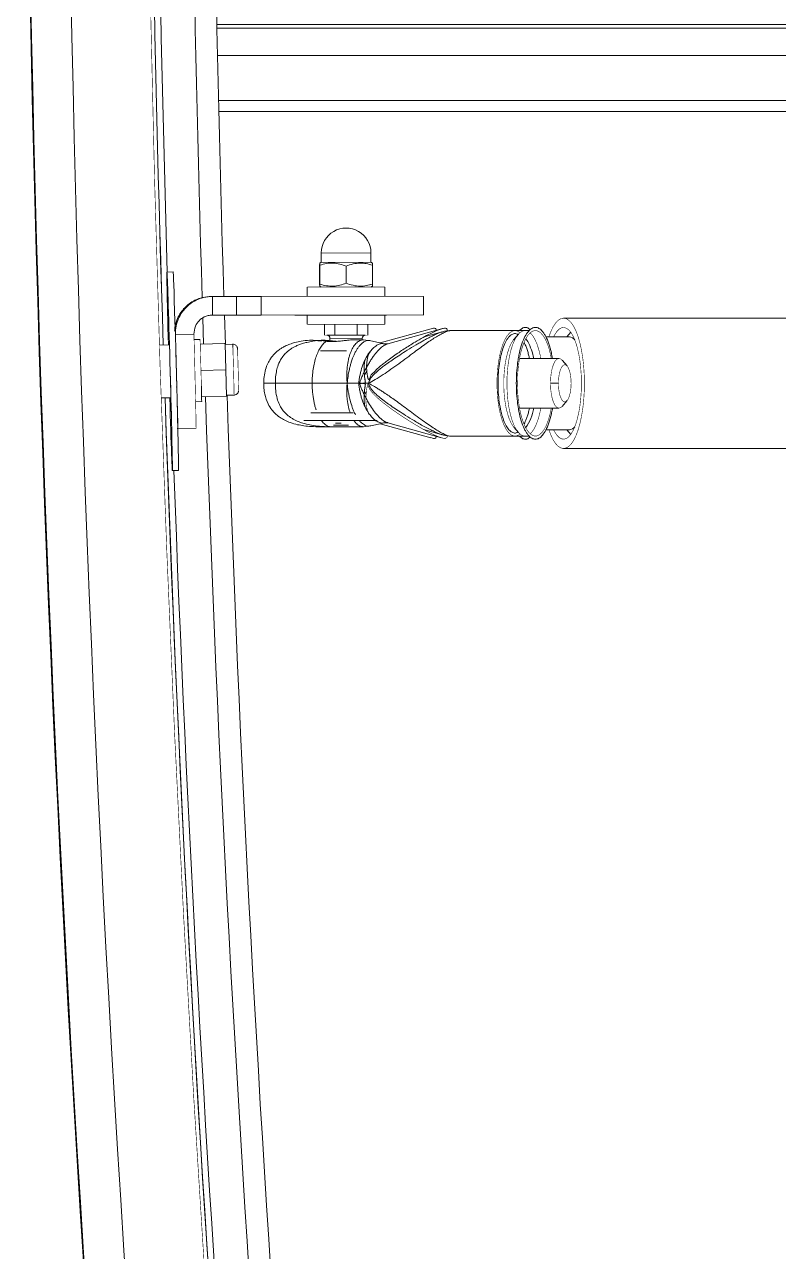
# Model space of a CAD drawing. Header units: millimetres. Extents: x -16985 to -606, y 2122 to 9380.
# Drawn here: x -3135.3 to -2892.4, y 5214.9 to 5610.2 of the extents above; entities that cross this region are included whole.
import ezdxf

# ---------------------------------------------------------------- set-up
doc = ezdxf.new("R2010")
doc.units = ezdxf.units.MM
for name, pattern in [('K5LT32768', [0]), ('K5LT32769', [0]), ('K5LT_THIN', [0])]:
    doc.linetypes.add(name, pattern=pattern)

msp = doc.modelspace()

# ---------------------------------------------------------------- linework, layer by layer
at = {"color": 7, "linetype": 'K5LT_THIN', "lineweight": 18}
for p, q in [((-2792.3, 5610.16), (-3073.32, 5610.16)), ((-2781.93, 5585.66), (-3072.77, 5585.66)), ((-3072.69, 5582.15), (-2780.44, 5582.15)), ((-3040.2, 5532.62), (-3040.19, 5533.15)), ((-3039.69, 5533.59), (-3040.19, 5533.3)), ((-3039.69, 5536.59), (-3039.69, 5533.59)), ((-3023.68, 5533.59), (-3023.68, 5536.59)), ((-3023.18, 5533.3), (-3023.68, 5533.59)), ((-3087.4, 5530.49), (-3089.4, 5530.44)), ((-3040.2, 5532.62), (-3040.2, 5526.55)), ((-3040.17, 5532.62), (-3040.17, 5526.55)), ((-3031.65, 5526.82), (-3031.65, 5532.35)), ((-3023.17, 5526.55), (-3023.17, 5532.62)), ((-3044.18, 5525.59), (-3044.18, 5522.59)), ((-3040.19, 5525.88), (-3039.69, 5525.59)), ((-3023.69, 5525.59), (-3023.18, 5525.88)), ((-3019.18, 5522.59), (-3019.18, 5525.59)), ((-3074.69, 5522.59), (-3075.03, 5522.59)), ((-3074.69, 5522.59), (-3074.69, 5516.59)), ((-3067.04, 5522.59), (-3074.69, 5522.59)), ((-3067.04, 5522.59), (-3067.04, 5516.59)), ((-3059.04, 5522.59), (-3067.04, 5522.59)), ((-3059.04, 5522.59), (-3059.04, 5516.59)), ((-3006.72, 5516.59), (-3006.72, 5522.59)), ((-3075.03, 5516.59), (-3067.39, 5516.59)), ((-3067.04, 5516.59), (-3074.69, 5516.59)), ((-3070.87, 5516.59), (-3070.57, 5507.13)), ((-3067.39, 5516.59), (-3059.39, 5516.59)), ((-3059.04, 5516.59), (-3067.04, 5516.59)), ((-3048.15, 5516.59), (-3036.68, 5516.59)), ((-3018.61, 5516.59), (-3048.11, 5516.59)), ((-3044.18, 5516.59), (-3044.18, 5513.59)), ((-3038.68, 5513.59), (-3038.68, 5510.09)), ((-3036.88, 5516.59), (-3036.68, 5516.59)), ((-3035.27, 5513.59), (-3035.27, 5510.09)), ((-3028.06, 5510.09), (-3028.06, 5513.59)), ((-3026.68, 5516.59), (-3018.65, 5516.59)), ((-3026.68, 5516.59), (-3026.48, 5516.59)), ((-3024.68, 5510.09), (-3024.68, 5513.59)), ((-3019.18, 5513.59), (-3019.18, 5516.59)), ((-2791.04, 5515.59), (-2961.61, 5515.59)), ((-3086.69, 5510.27), (-3080.7, 5510.43)), ((-3037.88, 5510.09), (-3033.23, 5510.09)), ((-3033.27, 5510.09), (-3035.31, 5510.09)), ((-3035.27, 5510.09), (-3033.23, 5510.09)), ((-3033.27, 5510.09), (-3034.68, 5510.09)), ((-3025.48, 5510.09), (-3030.14, 5510.09)), ((-3030.14, 5510.09), (-3028.1, 5510.09)), ((-3028.69, 5510.09), (-3030.1, 5510.09)), ((-3030.1, 5510.09), (-3028.06, 5510.09)), ((-3004.25, 5512.17), (-3020.67, 5507.63)), ((-3000.92, 5512.13), (-3018.19, 5507.32)), ((-3000.67, 5511.17), (-3006.57, 5509.52)), ((-3000.78, 5511.11), (-3000.67, 5511.14)), ((-2997.9, 5511.59), (-2997.9, 5511.59)), ((-2977.25, 5511.59), (-2997.9, 5511.59)), ((-2976.15, 5510.42), (-2977.55, 5508.83)), ((-2974.04, 5511.59), (-2977.25, 5511.59)), ((-2972.62, 5511.59), (-2974.04, 5511.59)), ((-2959.72, 5509.59), (-2967.28, 5509.59)), ((-2959.27, 5511.03), (-2960.55, 5509.59)), ((-3091.83, 5506.86), (-3088.83, 5506.94)), ((-3088.7, 5506.94), (-3088.83, 5506.94)), ((-3078.88, 5508.71), (-3080.65, 5508.67)), ((-3078.74, 5508.71), (-3080.65, 5508.66)), ((-3070.82, 5507.43), (-3078.69, 5507.22)), ((-3070.86, 5507.43), (-3078.69, 5507.22)), ((-3070.69, 5507.43), (-3078.69, 5507.21)), ((-3070.72, 5507.43), (-3078.69, 5507.22)), ((-3070.86, 5507.43), (-3070.82, 5507.43)), ((-3070.82, 5507.43), (-3070.82, 5507.43)), ((-3070.72, 5507.43), (-3070.69, 5507.43)), ((-3070.69, 5507.43), (-3070.44, 5498.93)), ((-3068.33, 5507.2), (-3070.68, 5507.13)), ((-3068.2, 5507.2), (-3070.68, 5507.13)), ((-3036.88, 5509.09), (-3036.88, 5508.3)), ((-3026.08, 5508.59), (-3029.95, 5508.59)), ((-3026.48, 5508.59), (-3026.48, 5509.09)), ((-3023.67, 5508.31), (-3026.1, 5508.59)), ((-3019.32, 5507.32), (-3023.69, 5508.31)), ((-3019.44, 5507.28), (-3019.33, 5507.26)), ((-3018.14, 5507.33), (-3019.34, 5507.32)), ((-2977.55, 5508.83), (-2977.71, 5508.64)), ((-2977.69, 5508.65), (-2977.54, 5508.83)), ((-3088.59, 5503.69), (-3088.58, 5503.69)), ((-3086.64, 5503.75), (-3086.58, 5503.75)), ((-3031.56, 5505.09), (-3039.87, 5505.09)), ((-2963.09, 5502.59), (-2975.8, 5502.59)), ((-2960.47, 5500.18), (-2962.1, 5502.04)), ((-3070.44, 5498.93), (-3078.44, 5498.72)), ((-3070.44, 5498.93), (-3070.23, 5490.44)), ((-3058.21, 5494.59), (-3058.23, 5494.59)), ((-3042.61, 5494.59), (-3031.33, 5494.59)), ((-3027.63, 5494.59), (-3027.41, 5494.59)), ((-3027.3, 5494.59), (-3027.01, 5494.59)), ((-3025.66, 5494.59), (-3024.41, 5494.59)), ((-3024.43, 5494.77), (-3024.75, 5494.59)), ((-2963.26, 5494.59), (-2965.82, 5494.59)), ((-3091.27, 5489.87), (-3088.24, 5489.95)), ((-3088.3, 5493.2), (-3088.3, 5493.2)), ((-3086.3, 5493.25), (-3086.35, 5493.25)), ((-3070.23, 5490.44), (-3078.23, 5490.22)), ((-3070.24, 5490.74), (-3067.76, 5490.8)), ((-3080.17, 5488.67), (-3078.2, 5488.72)), ((-2975.8, 5486.59), (-2963.09, 5486.59)), ((-2962.1, 5487.13), (-2960.47, 5489)), ((-3045.25, 5482.59), (-3036.48, 5482.59)), ((-3043.02, 5485.09), (-3029.35, 5485.09)), ((-3036.48, 5482.59), (-3021.68, 5482.59)), ((-3023.69, 5480.86), (-3019.32, 5481.85)), ((-3019.33, 5481.92), (-3019.44, 5481.89)), ((-3019.34, 5481.85), (-3018.14, 5481.84)), ((-3018.21, 5481.86), (-3000.88, 5477.03)), ((-3086.08, 5480.01), (-3085.99, 5480.01)), ((-3080, 5480.17), (-3085.88, 5480.01)), ((-3040.24, 5480.59), (-3036.46, 5480.59)), ((-3036.46, 5480.59), (-3026.08, 5480.59)), ((-3035.7, 5481.09), (-3030.91, 5481.09)), ((-3026.1, 5480.59), (-3023.7, 5480.86)), ((-3020.67, 5481.55), (-3004.34, 5477.03)), ((-3006.59, 5479.66), (-3000.69, 5478.01)), ((-3000.68, 5478.04), (-3000.81, 5478.07)), ((-2977.55, 5480.34), (-2976.15, 5478.75)), ((-2967.28, 5479.59), (-2959.72, 5479.59)), ((-2960.55, 5479.59), (-2959.27, 5478.14)), ((-2997.9, 5477.59), (-2977.25, 5477.59)), ((-2977.25, 5477.59), (-2974.04, 5477.59)), ((-2974.04, 5477.59), (-2972.62, 5477.59)), ((-2961.61, 5473.59), (-2791.04, 5473.59)), ((-3087.67, 5466.46), (-3085.67, 5466.51))]:
    msp.add_line(p, q, dxfattribs=at)
at = {"color": 8, "linetype": 'K5LT32768', "lineweight": 15, "true_color": 0x808080}
for p, q in [((-2791.81, 5609), (-3073.29, 5609)), ((-2788.1, 5600.23), (-3073.1, 5600.23)), ((-3077.85, 5515.73), (-3077.58, 5507.25)), ((-3086.72, 5510.27), (-3086.74, 5510.27)), ((-3091.83, 5506.86), (-3088.7, 5506.94)), ((-3068.33, 5507.19), (-3068.33, 5507.2)), ((-2973.14, 5508.01), (-2973.81, 5508.9)), ((-3088.3, 5493.2), (-3088.3, 5493.2)), ((-3086.35, 5493.25), (-3086.3, 5493.25)), ((-3035.04, 5481.78), (-3033.31, 5481.78))]:
    msp.add_line(p, q, dxfattribs=at)
at = {"color": 7, "linetype": 'K5LT_THIN', "const_width": 0.18}
for points in [[(-3040.19, 4790.84), (-3046.61, 4849.83), (-3052.65, 4908.86), (-3058.3, 4967.93), (-3063.56, 5027.04), (-3068.43, 5086.17), (-3072.92, 5145.34), (-3077.01, 5204.54), (-3080.72, 5263.76), (-3084.03, 5323.01), (-3086.96, 5382.28), (-3089.49, 5441.56), (-3091.64, 5500.86), (-3093.39, 5560.17), (-3094.76, 5619.49), (-3095.73, 5678.82), (-3096.32, 5738.16), (-3096.51, 5797.5)], [(-3039.69, 5536.59), (-3039.48, 5536.59), (-3038.88, 5536.59), (-3037.92, 5536.59), (-3036.65, 5536.59), (-3035.13, 5536.59), (-3033.44, 5536.59), (-3031.66, 5536.59), (-3029.88, 5536.59), (-3028.19, 5536.59), (-3026.68, 5536.59), (-3025.41, 5536.59), (-3024.47, 5536.59), (-3023.88, 5536.59), (-3023.68, 5536.59)], [(-3039.69, 5533.59), (-3039.51, 5533.59), (-3038.98, 5533.59), (-3038.1, 5533.59), (-3036.92, 5533.59), (-3035.5, 5533.59)], [(-3035.5, 5533.59), (-3033.9, 5533.59), (-3032.19, 5533.59), (-3030.46, 5533.59), (-3028.79, 5533.59), (-3027.26, 5533.59), (-3025.93, 5533.59), (-3024.87, 5533.59), (-3024.13, 5533.59), (-3023.74, 5533.59), (-3023.68, 5533.59)], [(-3044.18, 5525.59), (-3044.14, 5525.59), (-3043.77, 5525.59), (-3043.06, 5525.59), (-3042.02, 5525.59), (-3040.68, 5525.59), (-3039.08, 5525.59), (-3037.27, 5525.59), (-3035.3, 5525.59), (-3033.23, 5525.59), (-3031.11, 5525.59), (-3029.01, 5525.59), (-3026.99, 5525.59), (-3025.1, 5525.59), (-3023.39, 5525.59), (-3021.93, 5525.59), (-3020.75, 5525.59), (-3019.88, 5525.59), (-3019.36, 5525.59), (-3019.18, 5525.59)], [(-3039.69, 5525.59), (-3039.49, 5525.59), (-3038.93, 5525.59), (-3038.04, 5525.59), (-3036.84, 5525.59), (-3035.41, 5525.59), (-3033.8, 5525.59), (-3032.09, 5525.59), (-3030.36, 5525.59), (-3028.7, 5525.59), (-3027.17, 5525.59), (-3025.86, 5525.59), (-3024.82, 5525.59), (-3024.1, 5525.59), (-3023.73, 5525.59), (-3023.73, 5525.59), (-3024.11, 5525.59), (-3024.84, 5525.59), (-3025.9, 5525.59), (-3026.68, 5525.59)], [(-3036.68, 5525.59), (-3036.88, 5525.59), (-3038.07, 5525.59), (-3038.96, 5525.59), (-3039.5, 5525.59), (-3039.69, 5525.59)], [(-3036.11, 5525.59), (-3036.62, 5525.59), (-3036.73, 5525.59), (-3036.68, 5525.59)], [(-3026.68, 5525.59), (-3026.64, 5525.59), (-3026.94, 5525.59), (-3027.63, 5525.59), (-3028.64, 5525.59), (-3029.9, 5525.59), (-3031.31, 5525.59), (-3032.74, 5525.59), (-3034.09, 5525.59), (-3035.25, 5525.59), (-3036.11, 5525.59)], [(-3006.72, 5522.59), (-3006.88, 5522.59), (-3007.4, 5522.59), (-3008.28, 5522.59), (-3009.5, 5522.59), (-3011.07, 5522.59), (-3012.96, 5522.59), (-3015.17, 5522.59), (-3017.68, 5522.59), (-3020.47, 5522.59), (-3023.53, 5522.59), (-3026.83, 5522.59), (-3030.36, 5522.59), (-3034.08, 5522.59), (-3037.97, 5522.59), (-3042, 5522.59), (-3046.16, 5522.59), (-3050.4, 5522.59), (-3054.71, 5522.59), (-3059.04, 5522.59)], [(-3059.39, 5516.59), (-3055.06, 5516.59), (-3050.75, 5516.59), (-3046.5, 5516.59), (-3042.34, 5516.59), (-3038.29, 5516.59), (-3036.68, 5516.59)], [(-3026.68, 5516.59), (-3023.79, 5516.59), (-3020.71, 5516.59), (-3017.89, 5516.59), (-3015.36, 5516.59), (-3013.13, 5516.59), (-3011.21, 5516.59), (-3009.62, 5516.59), (-3008.37, 5516.59), (-3007.46, 5516.59), (-3006.91, 5516.59), (-3006.72, 5516.59), (-3006.88, 5516.59), (-3007.4, 5516.59), (-3008.28, 5516.59), (-3009.5, 5516.59), (-3011.07, 5516.59), (-3012.96, 5516.59), (-3015.17, 5516.59), (-3017.68, 5516.59), (-3020.47, 5516.59), (-3023.53, 5516.59), (-3026.83, 5516.59), (-3030.36, 5516.59), (-3034.08, 5516.59), (-3037.97, 5516.59), (-3042, 5516.59), (-3046.16, 5516.59), (-3050.4, 5516.59), (-3054.71, 5516.59), (-3059.04, 5516.59)], [(-3048.11, 5516.59), (-3049.47, 5516.59), (-3050.74, 5516.59), (-3051.83, 5516.59), (-3052.67, 5516.59), (-3053.19, 5516.59), (-3053.38, 5516.59), (-3053.2, 5516.59), (-3052.68, 5516.59), (-3051.85, 5516.59), (-3050.77, 5516.59), (-3049.5, 5516.59), (-3048.15, 5516.59)], [(-3044.18, 5516.59), (-3044.14, 5516.59), (-3043.77, 5516.59), (-3043.06, 5516.59), (-3042.02, 5516.59), (-3040.68, 5516.59), (-3039.08, 5516.59), (-3037.28, 5516.59), (-3035.31, 5516.59), (-3033.23, 5516.59), (-3031.11, 5516.59), (-3029.01, 5516.59), (-3026.99, 5516.59), (-3025.1, 5516.59), (-3023.4, 5516.59), (-3021.93, 5516.59), (-3020.75, 5516.59), (-3019.88, 5516.59), (-3019.36, 5516.59), (-3019.18, 5516.59)], [(-3035.27, 5513.59), (-3035.38, 5513.59), (-3037.35, 5513.59), (-3039.15, 5513.59), (-3040.74, 5513.59), (-3042.06, 5513.59), (-3043.09, 5513.59), (-3043.79, 5513.59), (-3044.14, 5513.59), (-3044.14, 5513.59), (-3043.77, 5513.59), (-3043.06, 5513.59), (-3042.02, 5513.59), (-3040.68, 5513.59), (-3039.08, 5513.59), (-3037.28, 5513.59), (-3035.31, 5513.59), (-3033.23, 5513.59), (-3031.11, 5513.59), (-3029.01, 5513.59), (-3026.99, 5513.59), (-3025.1, 5513.59), (-3023.4, 5513.59), (-3021.93, 5513.59), (-3020.75, 5513.59), (-3019.88, 5513.59), (-3019.36, 5513.59), (-3019.18, 5513.59)], [(-3035.27, 5513.59), (-3035.37, 5513.59), (-3036.2, 5513.59), (-3036.71, 5513.59), (-3036.88, 5513.59)], [(-3019.18, 5513.59), (-3019.37, 5513.59), (-3019.91, 5513.59), (-3020.79, 5513.59), (-3021.99, 5513.59), (-3023.46, 5513.59), (-3025.17, 5513.59), (-3027.06, 5513.59), (-3028.06, 5513.59)], [(-3026.48, 5513.59), (-3026.67, 5513.59), (-3027.19, 5513.59), (-3028.02, 5513.59), (-3028.06, 5513.59)], [(-3018.65, 5516.59), (-3017.29, 5516.59), (-3016.02, 5516.59), (-3014.93, 5516.59), (-3014.09, 5516.59), (-3013.56, 5516.59), (-3013.38, 5516.59), (-3013.55, 5516.59), (-3014.07, 5516.59), (-3014.9, 5516.59), (-3015.99, 5516.59), (-3017.25, 5516.59), (-3018.61, 5516.59)], [(-2966.32, 5509.59), (-2965.7, 5511.25), (-2964.97, 5512.77), (-2964.18, 5513.99), (-2963.35, 5514.87), (-2962.49, 5515.41), (-2961.61, 5515.59), (-2960.73, 5515.41), (-2959.87, 5514.87), (-2959.04, 5513.99), (-2958.25, 5512.77), (-2957.52, 5511.25), (-2956.86, 5509.44), (-2956.28, 5507.37), (-2955.79, 5505.09), (-2955.4, 5502.62), (-2955.11, 5500.02), (-2954.94, 5497.33), (-2954.89, 5494.59), (-2954.94, 5491.85), (-2955.11, 5489.15), (-2955.4, 5486.55), (-2955.79, 5484.09), (-2956.28, 5481.8), (-2956.86, 5479.74), (-2957.52, 5477.93), (-2958.25, 5476.4), (-2959.04, 5475.19), (-2959.87, 5474.3), (-2960.73, 5473.77), (-2961.61, 5473.59), (-2962.49, 5473.77), (-2963.35, 5474.3), (-2964.18, 5475.19), (-2964.97, 5476.4), (-2965.7, 5477.93), (-2966.32, 5479.59)], [(-3088.9, 5506.94), (-3088.91, 5507.42), (-3088.94, 5508.44), (-3088.97, 5509.47), (-3088.99, 5510.37), (-3089.01, 5511.04), (-3089.01, 5511.4), (-3089.01, 5511.4), (-3089, 5511.04), (-3088.98, 5510.37), (-3088.95, 5509.47), (-3088.92, 5508.44)], [(-3086.69, 5510.27), (-3086.59, 5506.29), (-3086.5, 5502.49), (-3086.41, 5498.88), (-3086.33, 5495.51), (-3086.25, 5492.39), (-3086.19, 5489.54), (-3086.13, 5486.98), (-3086.08, 5484.73), (-3086.04, 5482.81), (-3086.01, 5481.23), (-3085.99, 5480.01)], [(-3080.7, 5510.43), (-3080.6, 5506.45), (-3080.5, 5502.65), (-3080.41, 5499.05), (-3080.33, 5495.67), (-3080.25, 5492.55), (-3080.19, 5489.7), (-3080.13, 5487.14), (-3080.08, 5484.89), (-3080.04, 5482.98), (-3080.02, 5481.4), (-3080, 5480.17)], [(-3035.31, 5510.09), (-3036.57, 5510.09), (-3037.58, 5510.09), (-3038.28, 5510.09), (-3038.64, 5510.09), (-3038.64, 5510.09), (-3038.27, 5510.09), (-3037.56, 5510.09), (-3036.54, 5510.09), (-3035.27, 5510.09)], [(-3028.06, 5510.09), (-3026.8, 5510.09), (-3025.79, 5510.09), (-3025.09, 5510.09), (-3024.73, 5510.09), (-3024.73, 5510.09), (-3025.1, 5510.09), (-3025.81, 5510.09), (-3026.83, 5510.09), (-3028.1, 5510.09)], [(-2975.65, 5478.25), (-2975.99, 5477.99), (-2976.83, 5477.63), (-2977.68, 5477.63), (-2978.52, 5477.99), (-2979.33, 5478.71), (-2980.09, 5479.76), (-2980.8, 5481.13), (-2981.43, 5482.79), (-2981.98, 5484.7), (-2982.42, 5486.81), (-2982.75, 5489.1), (-2982.96, 5491.5), (-2983.06, 5493.97), (-2983.02, 5496.45), (-2982.87, 5498.89), (-2982.6, 5501.24), (-2982.21, 5503.44), (-2981.72, 5505.46), (-2981.13, 5507.25), (-2980.46, 5508.76), (-2979.72, 5509.98), (-2978.93, 5510.87), (-2978.1, 5511.41), (-2977.25, 5511.59)], [(-2974.04, 5477.59), (-2974.47, 5477.63), (-2975.31, 5477.99), (-2976.12, 5478.71), (-2976.89, 5479.76), (-2977.59, 5481.13), (-2978.22, 5482.79), (-2978.77, 5484.7), (-2979.21, 5486.81), (-2979.54, 5489.1), (-2979.75, 5491.5), (-2979.85, 5493.97), (-2979.82, 5496.45), (-2979.66, 5498.89), (-2979.39, 5501.24), (-2979, 5503.44), (-2978.51, 5505.46), (-2977.92, 5507.25), (-2977.25, 5508.76), (-2976.51, 5509.98), (-2975.72, 5510.87), (-2974.89, 5511.41), (-2974.04, 5511.59)], [(-2977.25, 5511.59), (-2976.41, 5511.41), (-2975.65, 5510.92)], [(-2965.55, 5486.59), (-2965.95, 5484.7), (-2966.49, 5482.79), (-2967.13, 5481.13), (-2967.83, 5479.76), (-2968.6, 5478.71), (-2969.41, 5477.99), (-2970.25, 5477.63), (-2971.1, 5477.63), (-2971.94, 5477.99), (-2972.75, 5478.71), (-2973.52, 5479.76), (-2974.22, 5481.13), (-2974.85, 5482.79), (-2975.4, 5484.7), (-2975.84, 5486.81), (-2976.17, 5489.1), (-2976.38, 5491.5), (-2976.48, 5493.97), (-2976.45, 5496.45), (-2976.29, 5498.89), (-2976.02, 5501.24), (-2975.63, 5503.44), (-2975.14, 5505.46), (-2974.55, 5507.25), (-2973.88, 5508.76), (-2973.14, 5509.98), (-2972.35, 5510.87), (-2971.52, 5511.41), (-2970.67, 5511.59)], [(-2972.36, 5510.86), (-2971.58, 5509.98), (-2970.84, 5508.76), (-2970.17, 5507.25), (-2969.58, 5505.46), (-2969.09, 5503.44), (-2968.92, 5502.59)], [(-2970.67, 5511.59), (-2969.83, 5511.41), (-2969, 5510.87), (-2968.21, 5509.98), (-2967.47, 5508.76), (-2966.8, 5507.25), (-2966.21, 5505.46), (-2965.72, 5503.44), (-2965.55, 5502.59)], [(-2964.8, 5509.59), (-2964.49, 5510.18), (-2963.77, 5511.28), (-2963.01, 5512.05), (-2962.21, 5512.49), (-2961.41, 5512.58), (-2960.61, 5512.31), (-2959.83, 5511.71), (-2959.08, 5510.77), (-2958.39, 5509.51), (-2957.75, 5507.96), (-2957.2, 5506.16), (-2956.72, 5504.13), (-2956.34, 5501.91), (-2956.07, 5499.55), (-2955.9, 5497.09), (-2955.85, 5494.59)], [(-3088.92, 5508.44), (-3088.9, 5507.42), (-3088.88, 5506.94)], [(-3078.88, 5508.71), (-3078.88, 5508.71)], [(-3078.74, 5508.71), (-3078.73, 5508.53), (-3078.71, 5508), (-3078.68, 5507.13), (-3078.65, 5505.95), (-3078.6, 5504.52), (-3078.56, 5502.87), (-3078.5, 5501.07), (-3078.45, 5499.19), (-3078.4, 5497.29), (-3078.35, 5495.45), (-3078.31, 5493.72)], [(-3066.65, 5505.54), (-3066.64, 5505.46), (-3066.62, 5504.84)], [(-3088.58, 5503.69), (-3088.57, 5503.52), (-3088.56, 5502.99), (-3088.53, 5502.16), (-3088.5, 5501.07), (-3088.46, 5499.81), (-3088.42, 5498.45), (-3088.39, 5497.09), (-3088.36, 5495.82), (-3088.33, 5494.74), (-3088.31, 5493.9), (-3088.3, 5493.38), (-3088.3, 5493.2)], [(-3086.63, 5503.5), (-3086.64, 5503.57), (-3086.64, 5503.75)], [(-3086.58, 5503.75), (-3086.58, 5503.57), (-3086.56, 5503.05), (-3086.53, 5502.21), (-3086.5, 5501.12), (-3086.46, 5499.86), (-3086.42, 5498.5), (-3086.39, 5497.14), (-3086.36, 5495.88), (-3086.33, 5494.79), (-3086.31, 5493.96), (-3086.3, 5493.43), (-3086.3, 5493.25)], [(-3066.62, 5504.84), (-3066.59, 5503.91), (-3066.56, 5502.72), (-3066.52, 5501.33), (-3066.48, 5499.82), (-3066.43, 5498.26), (-3066.39, 5496.75), (-3066.36, 5495.36), (-3066.33, 5494.17), (-3066.31, 5493.24), (-3066.3, 5492.63), (-3066.3, 5492.36), (-3066.3, 5492.35)], [(-2965.82, 5494.59), (-2965.75, 5496.37), (-2965.55, 5498.06), (-2965.23, 5499.57), (-2964.79, 5500.84), (-2964.28, 5501.79), (-2963.7, 5502.39), (-2963.09, 5502.59), (-2962.48, 5502.39), (-2962.1, 5502.04)], [(-2959.16, 5494.59), (-2959.23, 5496.14), (-2959.44, 5497.59), (-2959.76, 5498.83), (-2960.19, 5499.78), (-2960.68, 5500.38), (-2961.21, 5500.59), (-2961.74, 5500.38), (-2962.24, 5499.78), (-2962.66, 5498.83), (-2962.99, 5497.59), (-2963.19, 5496.14), (-2963.26, 5494.59)], [(-3086.35, 5493.25), (-3086.36, 5493.43), (-3086.36, 5493.5)], [(-2999.11, 5477.71), (-2999.08, 5477.27), (-2999.62, 5476.86), (-3000.19, 5476.88), (-3000.95, 5477.05), (-3001.91, 5477.38), (-3003.07, 5477.86), (-3004.53, 5478.56), (-3006.22, 5479.45), (-3007.03, 5479.9), (-3007.89, 5480.39), (-3008.8, 5480.93), (-3009.77, 5481.51), (-3012.1, 5482.97), (-3014.16, 5484.31), (-3015.94, 5485.53), (-3017.6, 5486.71), (-3018.97, 5487.74), (-3020.87, 5489.27), (-3022.28, 5490.55), (-3023.36, 5491.72), (-3023.95, 5492.53), (-3024.35, 5493.29), (-3024.53, 5493.58), (-3024.59, 5494.03), (-3024.61, 5494.13), (-3024.62, 5494.16), (-3024.63, 5494.19), (-3024.64, 5494.2), (-3024.65, 5494.2), (-3024.66, 5494.2), (-3024.66, 5494.21), (-3024.67, 5494.2), (-3024.67, 5494.2), (-3024.68, 5494.2), (-3024.68, 5494.19), (-3024.7, 5494.17), (-3024.73, 5494.1), (-3024.77, 5493.99), (-3024.78, 5493.93), (-3024.8, 5493.85), (-3024.94, 5493.24), (-3025.03, 5492.74), (-3025.08, 5492.45), (-3025.1, 5492.29), (-3025.11, 5492.2), (-3025.12, 5492.16), (-3025.12, 5492.14), (-3025.12, 5492.13), (-3025.12, 5492.12), (-3025.12, 5492.12), (-3025.12, 5492.12), (-3025.12, 5492.12), (-3025.12, 5492.12), (-3025.12, 5492.12), (-3025.3, 5490.18), (-3025.31, 5489.61), (-3025.31, 5489.42), (-3025.31, 5489.35), (-3025.31, 5489.32), (-3025.31, 5489.29), (-3025.3, 5489.25), (-3025.3, 5488.95), (-3025.24, 5488.13), (-3025.19, 5487.65), (-3025.12, 5487.2), (-3024.8, 5485.9), (-3024.46, 5485.09)], [(-2962.1, 5487.13), (-2962.48, 5486.79), (-2963.09, 5486.59), (-2963.7, 5486.79), (-2964.28, 5487.38), (-2964.79, 5488.33), (-2965.23, 5489.6), (-2965.55, 5491.12), (-2965.75, 5492.81), (-2965.82, 5494.59)], [(-2955.85, 5494.59), (-2955.9, 5492.08), (-2956.07, 5489.63), (-2956.34, 5487.27), (-2956.72, 5485.05), (-2957.2, 5483.02), (-2957.75, 5481.21), (-2958.39, 5479.66), (-2959.08, 5478.41), (-2959.83, 5477.47), (-2960.61, 5476.86), (-2961.41, 5476.6), (-2962.21, 5476.69), (-2963.01, 5477.12), (-2963.77, 5477.9), (-2964.49, 5479), (-2964.8, 5479.59)], [(-2959.16, 5494.59), (-2959.23, 5493.03), (-2959.44, 5491.59), (-2959.76, 5490.34), (-2960.19, 5489.39), (-2960.68, 5488.79), (-2961.21, 5488.59), (-2961.74, 5488.79), (-2962.24, 5489.39), (-2962.66, 5490.34), (-2962.99, 5491.59), (-2963.19, 5493.03), (-2963.26, 5494.59)], [(-3088.28, 5488.45), (-3088.3, 5489.48), (-3088.31, 5489.95)], [(-3088.3, 5489.95), (-3088.28, 5489.48), (-3088.26, 5488.45), (-3088.23, 5487.42), (-3088.21, 5486.52), (-3088.19, 5485.85), (-3088.18, 5485.5), (-3088.19, 5485.5), (-3088.2, 5485.85), (-3088.22, 5486.52), (-3088.25, 5487.42), (-3088.28, 5488.45)], [(-2968.92, 5486.59), (-2969.32, 5484.7), (-2969.86, 5482.79), (-2970.5, 5481.13), (-2971.2, 5479.76), (-2971.97, 5478.71), (-2972.36, 5478.32)]]:
    msp.add_lwpolyline(points, dxfattribs=at)
msp.add_lwpolyline([(-3088.69, 5508.44), (-3088.72, 5509.47), (-3088.74, 5510.37), (-3088.76, 5511.04), (-3088.76, 5511.4), (-3088.76, 5511.4), (-3088.75, 5511.04), (-3088.72, 5510.37), (-3088.7, 5509.47), (-3088.67, 5508.44), (-3088.64, 5507.42), (-3088.62, 5506.52), (-3088.6, 5505.85), (-3088.6, 5505.49), (-3088.6, 5505.49), (-3088.61, 5505.85), (-3088.64, 5506.52), (-3088.66, 5507.42)], close=True, dxfattribs=at)
at = {"color": 8, "linetype": 'K5LT32769', "true_color": 0x808080, "const_width": 0.18}
for points in [[(-3067.76, 5490.8), (-3067.75, 5490.85), (-3067.76, 5491.21), (-3067.77, 5491.9), (-3067.79, 5492.91), (-3067.82, 5494.18), (-3067.86, 5495.67), (-3067.9, 5497.3), (-3067.95, 5499), (-3068, 5500.71), (-3068.04, 5502.34), (-3068.09, 5503.82), (-3068.12, 5505.09), (-3068.16, 5506.1)], [(-3026.48, 5509.09), (-3026.66, 5509.09), (-3027.17, 5509.09), (-3028, 5509.09), (-3029.07, 5509.09), (-3030.32, 5509.09), (-3031.67, 5509.09), (-3033.01, 5509.09), (-3034.27, 5509.09), (-3035.35, 5509.09), (-3036.18, 5509.09), (-3036.7, 5509.09), (-3036.88, 5509.09)], [(-2977.71, 5508.64), (-2977.78, 5508.55), (-2978.48, 5507.44), (-2979.12, 5506.02), (-2979.67, 5504.34), (-2980.13, 5502.43), (-2980.49, 5500.33), (-2980.73, 5498.1), (-2980.86, 5495.79), (-2980.86, 5493.45), (-2980.74, 5491.13), (-2980.5, 5488.9), (-2980.14, 5486.8), (-2979.68, 5484.88), (-2979.13, 5483.19), (-2978.5, 5481.77), (-2977.79, 5480.64), (-2977.55, 5480.34)]]:
    msp.add_lwpolyline(points, dxfattribs=at)
at = {"color": 7, "linetype": 'K5LT_THIN', "lineweight": 18}
for centre, radius, start, end in [((5924.71, 5798.19), 9059.77, 179.974951, 186.586099), ((5924.71, 5798.19), 9046.78, 179.976186, 186.586099), ((5924.71, 5798.19), 9060, 180, 186.598845), ((5924.71, 5798.19), 9020, 180, 181.850624), ((5924.71, 5798.42), 9020, 180.001686, 181.852119), ((5924.71, 5798.42), 9000, 180.001686, 181.756302), ((-3031.68, 5536.59), 8, 359.999, 179.9995), ((-3037.88, 5509.09), 1, 359.9992, 89.9992), ((-3025.48, 5509.09), 1, 89.9992, 179.9992), ((-2959.92, 5507.24), 2.35, 34.5586, 84.998), ((-3341.64, 5485.61), 263.45, 0.6758, 1.7631), ((5924.71, 5798.19), 9020, 181.958634, 186.608101), ((5924.71, 5798.42), 9020, 181.96013, 186.400245), ((5924.71, 5798.42), 9000, 181.959131, 186.394973), ((-2959.94, 5481.96), 2.39, 275.3848, 325.0586)]:
    msp.add_arc(centre, radius, start, end, dxfattribs=at)
at = {"color": 8, "linetype": 'K5LT32768', "lineweight": 15, "true_color": 0x808080}
for centre, radius, start, end in [((5924.71, 5798.42), 9018, 180.001686, 181.702889), ((5924.71, 5798.42), 9007, 180.001686, 181.757163), ((-3093.6, 5505.64), 25.45, 1.0251, 3.4997), ((-2988.76, 5499.34), 17.86, 10.4817, 29.0398), ((5924.71, 5798.42), 9007, 181.960724, 186.39499), ((-2985.98, 5489), 14.97, 324.346, 350.7112), ((5924.71, 5798.42), 9018, 182.109521, 186.401802)]:
    msp.add_arc(centre, radius, start, end, dxfattribs=at)
at = {"color": 7, "linetype": 'K5LT_THIN', "lineweight": 18}
for centre, start_param, end_param in [((-3088.54, 5498.45), 1.839707, 7.585071), ((-3086.54, 5498.5), 3.141576, 6.283179)]:
    msp.add_ellipse(centre, major_axis=(-0.87, 31.99), ratio=0.005935, start_param=start_param, end_param=end_param, dxfattribs=at)
for points, knots in [([(-3040.18, 5533.26), (-3040.18, 5533.27), (-3040.18, 5533.37), (-3040.17, 5532.97), (-3040.17, 5532.62)], [0, 0, 0, 0, 0.128928, 1, 1, 1, 1]), ([(-3040.17, 5532.62), (-3039.45, 5532.83), (-3038, 5533.25), (-3035.81, 5533.36), (-3033.67, 5533.04), (-3032.33, 5532.58), (-3031.65, 5532.35)], [0, 0, 0, 0, 0.255489, 0.516907, 0.756147, 1, 1, 1, 1]), ([(-3031.65, 5532.35), (-3030.92, 5532.6), (-3029.45, 5533.11), (-3027.25, 5533.37), (-3025.13, 5533.2), (-3023.83, 5532.81), (-3023.17, 5532.62)], [0, 0, 0, 0, 0.26427, 0.5338, 0.764427, 1, 1, 1, 1]), ([(-3023.17, 5532.62), (-3023.17, 5532.84), (-3023.18, 5533.22), (-3023.18, 5533.25), (-3023.18, 5533.26)], [0, 0, 0, 0, 0.558825, 1, 1, 1, 1]), ([(-3040.2, 5526.55), (-3040.2, 5526.35), (-3040.19, 5525.94), (-3040.18, 5525.77), (-3040.17, 5526.25), (-3040.17, 5526.55)], [0, 0, 0, 0, 0.278037, 0.562319, 1, 1, 1, 1]), ([(-3040.17, 5526.55), (-3039.45, 5526.34), (-3038, 5525.93), (-3035.81, 5525.82), (-3033.67, 5526.13), (-3032.33, 5526.59), (-3031.65, 5526.82)], [0, 0, 0, 0, 0.255489, 0.516906, 0.756147, 1, 1, 1, 1]), ([(-3031.65, 5526.82), (-3030.92, 5526.57), (-3029.45, 5526.07), (-3027.25, 5525.81), (-3025.13, 5525.98), (-3023.83, 5526.36), (-3023.17, 5526.55)], [0, 0, 0, 0, 0.26427, 0.5338, 0.764427, 1, 1, 1, 1]), ([(-3023.18, 5525.91), (-3023.18, 5525.9), (-3023.18, 5525.81), (-3023.17, 5526.2), (-3023.17, 5526.55)], [0, 0, 0, 0, 0.118359, 1, 1, 1, 1]), ([(-3075.03, 5522.59), (-3076.01, 5522.52), (-3077.86, 5522.39), (-3080.3, 5521.46), (-3082.22, 5520.28), (-3083.74, 5518.92), (-3085.02, 5517.35), (-3086.09, 5515.4), (-3086.82, 5513.35), (-3086.89, 5511.95), (-3086.92, 5511.39)], [0, 0, 0, 0, 0.160856, 0.303116, 0.426778, 0.531864, 0.639429, 0.763911, 0.90535, 1, 1, 1, 1]), ([(-3086.69, 5510.27), (-3086.66, 5511.2), (-3086.58, 5512.97), (-3085.78, 5515.38), (-3084.69, 5517.34), (-3083.4, 5518.92), (-3081.88, 5520.27), (-3079.97, 5521.45), (-3077.52, 5522.39), (-3075.67, 5522.52), (-3074.69, 5522.59)], [0, 0, 0, 0, 0.148331, 0.281083, 0.398273, 0.49994, 0.59841, 0.714568, 0.848432, 1, 1, 1, 1]), ([(-3080.7, 5510.43), (-3080.61, 5511.31), (-3080.45, 5512.87), (-3079.14, 5514.8), (-3077.63, 5515.91), (-3076.11, 5516.49), (-3075.18, 5516.56), (-3074.69, 5516.59)], [0, 0, 0, 0, 0.289944, 0.511104, 0.722121, 0.852756, 1, 1, 1, 1]), ([(-3033.23, 5510.09), (-3033.07, 5510.09), (-3032.19, 5510.07), (-3031.14, 5510.07), (-3030.26, 5510.09), (-3030.1, 5510.09)], [0, 0, 0, 0, 0.148813, 0.851187, 1, 1, 1, 1]), ([(-3023.97, 5504.73), (-3024.11, 5504.49), (-3024.38, 5504.04), (-3024.64, 5503.26), (-3024.77, 5502.71), (-3024.83, 5502.46), (-3024.84, 5502.39), (-3024.84, 5502.37), (-3024.84, 5502.36), (-3024.85, 5502.36), (-3024.9, 5502.05), (-3025.01, 5501.37), (-3025.08, 5500.22), (-3025.05, 5499.09), (-3024.97, 5498.14), (-3024.88, 5497.44), (-3024.79, 5496.9), (-3024.71, 5496.54), (-3024.64, 5496.28), (-3024.57, 5496.06), (-3024.49, 5495.9), (-3024.43, 5495.82), (-3024.39, 5495.78), (-3024.35, 5495.77), (-3024.31, 5495.76), (-3024.27, 5495.77), (-3024.22, 5495.81), (-3024.12, 5495.92), (-3023.99, 5496.19), (-3023.87, 5496.61), (-3023.75, 5497.06), (-3023.5, 5497.56), (-3022.98, 5497.87), (-3022.46, 5498.36), (-3022, 5498.89), (-3021.37, 5499.51), (-3020.51, 5500.21), (-3019.4, 5501.12), (-3018.01, 5502.18), (-3016.39, 5503.34), (-3014.65, 5504.54), (-3012.94, 5505.68), (-3011.21, 5506.78), (-3009.17, 5508.04), (-3006.93, 5509.35), (-3004.7, 5510.54), (-3002.87, 5511.42), (-3001.43, 5512), (-3000.33, 5512.31), (-2999.56, 5512.36), (-2999.13, 5512.16), (-2999, 5511.84), (-2999.11, 5511.54), (-2999.13, 5511.46)], [0, 0, 0, 0, 0.037122, 0.071544, 0.090201, 0.094843, 0.096191, 0.096651, 0.096827, 0.096943, 0.096954, 0.126253, 0.158912, 0.188434, 0.206253, 0.221896, 0.232993, 0.239168, 0.244129, 0.249201, 0.252834, 0.254653, 0.255393, 0.256047, 0.256949, 0.257877, 0.25894, 0.260214, 0.266387, 0.275367, 0.285337, 0.293241, 0.3056, 0.319537, 0.333394, 0.345343, 0.369621, 0.396053, 0.426517, 0.4686, 0.508792, 0.546899, 0.585878, 0.626467, 0.687633, 0.741416, 0.788374, 0.83061, 0.869823, 0.907516, 0.945657, 0.986425, 1, 1, 1, 1]), ([(-3002.7, 5511.64), (-3002.67, 5511.76), (-3002.6, 5512.06), (-3002.87, 5512.3), (-3003.39, 5512.37), (-3003.97, 5512.22), (-3004.25, 5512.16)], [0, 0, 0, 0, 0.184006, 0.475871, 0.756416, 1, 1, 1, 1]), ([(-2997.9, 5511.59), (-2998.48, 5511.56), (-2999.44, 5511.51), (-3000.4, 5511.22), (-3000.78, 5511.11)], [0, 0, 0, 0, 0.60644, 1, 1, 1, 1]), ([(-2965.2, 5502.59), (-2965.3, 5503.21), (-2965.59, 5504.96), (-2966.3, 5507.4), (-2967.12, 5509.36), (-2967.84, 5510.6), (-2968.58, 5511.58), (-2969.53, 5512.38), (-2970.67, 5512.69), (-2971.82, 5512.38), (-2972.97, 5511.41), (-2974.07, 5509.74), (-2975.05, 5507.41), (-2975.72, 5505), (-2976.14, 5502.88), (-2976.48, 5500.72), (-2976.76, 5497.95), (-2976.8, 5495.68), (-2976.82, 5494.59)], [0, 0, 0, 0, 0.043272, 0.120293, 0.197315, 0.235068, 0.272832, 0.345243, 0.413561, 0.481879, 0.55429, 0.629711, 0.706732, 0.783754, 0.821507, 0.859271, 0.931682, 1, 1, 1, 1]), ([(-2975.75, 5511.59), (-2975.5, 5511.85), (-2974.9, 5512.46), (-2973.93, 5512.65), (-2973.04, 5512.49), (-2972.53, 5511.99), (-2972.35, 5511.82)], [0, 0, 0, 0, 0.234067, 0.538195, 0.842322, 1, 1, 1, 1]), ([(-3066.65, 5505.53), (-3066.65, 5505.57), (-3066.65, 5505.69), (-3066.66, 5505.75), (-3066.66, 5505.82), (-3066.67, 5505.91), (-3066.7, 5506.08), (-3066.8, 5506.37), (-3067.04, 5506.73), (-3067.43, 5507.04), (-3067.85, 5507.2), (-3068.11, 5507.18), (-3068.2, 5507.17)], [0, 0, 0, 0, 0.098004, 0.301106, 0.372847, 0.405991, 0.438371, 0.527361, 0.650044, 0.78755, 0.930485, 1, 1, 1, 1]), ([(-3043.22, 5508.48), (-3043.31, 5508.47), (-3044.29, 5508.44), (-3045.96, 5508.2), (-3048.06, 5507.77), (-3049.8, 5507.22), (-3051.19, 5506.64), (-3052.34, 5506.01), (-3053.46, 5505.27), (-3054.45, 5504.43), (-3055.38, 5503.42), (-3056.17, 5502.36), (-3056.97, 5500.91), (-3057.68, 5499.01), (-3058.17, 5496.8), (-3058.19, 5495.29), (-3058.21, 5494.59)], [0, 0, 0, 0, 0.011637, 0.12714, 0.218496, 0.29073, 0.363436, 0.414251, 0.459186, 0.53732, 0.581325, 0.637626, 0.711798, 0.802534, 0.907203, 1, 1, 1, 1]), ([(-3039.39, 5508.48), (-3039.5, 5508.48), (-3040.48, 5508.44), (-3042.14, 5508.22), (-3044.13, 5507.84), (-3045.66, 5507.42), (-3046.92, 5506.98), (-3047.99, 5506.51), (-3048.93, 5506), (-3049.82, 5505.43), (-3050.8, 5504.65), (-3051.87, 5503.56), (-3052.93, 5502.01), (-3053.71, 5500.18), (-3054.21, 5498.15), (-3054.44, 5496.31), (-3054.43, 5495.09), (-3054.43, 5494.59)], [0, 0, 0, 0, 0.014301, 0.127984, 0.213464, 0.275532, 0.330859, 0.385377, 0.425828, 0.468159, 0.521348, 0.586427, 0.664898, 0.761347, 0.839987, 0.93437, 1, 1, 1, 1]), ([(-3039.58, 5508.2), (-3039.86, 5508.23), (-3040.66, 5508.3), (-3041.8, 5508.41), (-3042.86, 5508.5), (-3043.14, 5508.49), (-3043.28, 5508.48)], [0, 0, 0, 0, 0.146656, 0.42388, 0.711912, 1, 1, 1, 1]), ([(-3042.61, 5494.59), (-3042.6, 5495.36), (-3042.56, 5496.9), (-3042.3, 5499.16), (-3041.9, 5501.28), (-3041.34, 5503.21), (-3040.66, 5504.91), (-3039.86, 5506.32), (-3038.98, 5507.45), (-3038.35, 5507.9), (-3038.03, 5508.12)], [0, 0, 0, 0, 0.11174, 0.225371, 0.342504, 0.464286, 0.591198, 0.72325, 0.859833, 1, 1, 1, 1]), ([(-3038.03, 5508.13), (-3038.39, 5508.17), (-3039.1, 5508.27), (-3039.58, 5508.4), (-3039.53, 5508.43), (-3039.52, 5508.44)], [0, 0, 0, 0, 0.41771, 0.813678, 1, 1, 1, 1]), ([(-3039.39, 5508.48), (-3039.27, 5508.49), (-3038.98, 5508.49), (-3037.93, 5508.4), (-3036.52, 5508.27), (-3035.43, 5508.17), (-3034.9, 5508.13)], [0, 0, 0, 0, 0.215079, 0.47869, 0.743921, 1, 1, 1, 1]), ([(-3029.95, 5508.57), (-3030.03, 5508.57), (-3030.27, 5508.58), (-3031.22, 5508.47), (-3032.62, 5508.29), (-3034.29, 5508.11), (-3035.98, 5508.02), (-3037.25, 5508.05), (-3037.85, 5508.11), (-3038.03, 5508.12)], [0, 0, 0, 0, 0.082867, 0.24882, 0.416753, 0.587937, 0.758725, 0.925811, 1, 1, 1, 1]), ([(-2974.29, 5507.65), (-2974.25, 5507.58), (-2974.04, 5507.23), (-2973.69, 5506.4), (-2973.25, 5505.18), (-2972.88, 5503.9), (-2972.69, 5502.98), (-2972.61, 5502.59)], [0, 0, 0, 0, 0.06452, 0.309646, 0.558943, 0.810093, 1, 1, 1, 1]), ([(-3027.41, 5494.59), (-3027.19, 5494.61), (-3026.74, 5494.67), (-3026.19, 5494.48), (-3025.79, 5494.52), (-3025.61, 5494.59), (-3025.53, 5494.68), (-3025.49, 5494.76), (-3025.47, 5494.88), (-3025.48, 5495.04), (-3025.5, 5495.22), (-3025.52, 5495.4), (-3025.55, 5495.6), (-3025.6, 5495.89), (-3025.66, 5496.31), (-3025.75, 5496.95), (-3025.83, 5497.76), (-3025.88, 5498.68), (-3025.88, 5499.56), (-3025.83, 5500.52), (-3025.73, 5501.43), (-3025.59, 5501.99), (-3025.53, 5502.22)], [0, 0, 0, 0, 0.061834, 0.127582, 0.158104, 0.173374, 0.182221, 0.188962, 0.196748, 0.213207, 0.232527, 0.245002, 0.259369, 0.288088, 0.325599, 0.375349, 0.466541, 0.560124, 0.658376, 0.750046, 0.894769, 1, 1, 1, 1]), ([(-3058.22, 5494.59), (-3058.21, 5494.07), (-3058.2, 5492.89), (-3057.84, 5490.63), (-3057.04, 5488.24), (-3055.76, 5486.18), (-3054.71, 5485.01), (-3053.82, 5484.21), (-3052.81, 5483.45), (-3051.39, 5482.63), (-3049.5, 5481.83), (-3047.45, 5481.26), (-3045.17, 5480.86), (-3042.7, 5480.62), (-3040.9, 5480.6), (-3039.91, 5480.59)], [0, 0, 0, 0, 0.059451, 0.133974, 0.258437, 0.348865, 0.410173, 0.438919, 0.484604, 0.553848, 0.624968, 0.717691, 0.795041, 0.888046, 1, 1, 1, 1]), ([(-3054.41, 5494.59), (-3054.41, 5493.82), (-3054.42, 5492.18), (-3053.99, 5489.86), (-3053.28, 5487.86), (-3052.44, 5486.38), (-3051.57, 5485.29), (-3050.53, 5484.27), (-3049.45, 5483.48), (-3048.34, 5482.85), (-3047.29, 5482.35), (-3045.98, 5481.85), (-3044.24, 5481.35), (-3042.07, 5480.94), (-3039.29, 5480.63), (-3037.27, 5480.6), (-3036.15, 5480.59)], [0, 0, 0, 0, 0.08715, 0.185982, 0.263438, 0.325839, 0.376748, 0.419294, 0.489999, 0.526605, 0.562592, 0.62196, 0.684886, 0.766391, 0.870025, 1, 1, 1, 1]), ([(-3031.33, 5494.59), (-3031.33, 5494.59), (-3031.31, 5494.59), (-3031.27, 5494.59), (-3031.11, 5494.59), (-3030.51, 5494.59), (-3029.32, 5494.59), (-3028.25, 5494.59), (-3027.63, 5494.59)], [0, 0, 0, 0, 0.004026, 0.011682, 0.037888, 0.133875, 0.500236, 1, 1, 1, 1]), ([(-3025.55, 5486.99), (-3025.57, 5487.09), (-3025.64, 5487.34), (-3025.71, 5487.78), (-3025.79, 5488.29), (-3025.84, 5488.84), (-3025.87, 5489.43), (-3025.88, 5490.08), (-3025.87, 5490.75), (-3025.82, 5491.51), (-3025.75, 5492.23), (-3025.66, 5492.86), (-3025.6, 5493.28), (-3025.55, 5493.62), (-3025.5, 5493.9), (-3025.48, 5494.13), (-3025.47, 5494.29), (-3025.49, 5494.41), (-3025.53, 5494.49), (-3025.61, 5494.58), (-3025.79, 5494.65), (-3026.19, 5494.69), (-3026.74, 5494.5), (-3027.19, 5494.56), (-3027.41, 5494.59)], [0, 0, 0, 0, 0.042675, 0.114307, 0.181448, 0.244038, 0.318349, 0.390754, 0.461245, 0.529863, 0.621725, 0.671887, 0.709683, 0.738624, 0.765665, 0.785135, 0.80172, 0.809562, 0.816359, 0.825275, 0.840664, 0.871423, 0.937684, 1, 1, 1, 1]), ([(-3024.75, 5494.59), (-3024.72, 5494.58), (-3024.66, 5494.57), (-3024.57, 5494.61), (-3024.49, 5494.68), (-3024.45, 5494.74), (-3024.43, 5494.77)], [0, 0, 0, 0, 0.239301, 0.45892, 0.705726, 1, 1, 1, 1]), ([(-2976.82, 5494.59), (-2976.8, 5493.49), (-2976.76, 5491.23), (-2976.42, 5487.87), (-2975.85, 5484.65), (-2975.05, 5481.77), (-2974.23, 5479.81), (-2973.51, 5478.58), (-2972.77, 5477.59), (-2971.82, 5476.79), (-2970.67, 5476.49), (-2969.53, 5476.79), (-2968.38, 5477.76), (-2967.28, 5479.43), (-2966.29, 5481.76), (-2965.63, 5484.19), (-2965.28, 5485.85), (-2965.19, 5486.49), (-2965.17, 5486.59)], [0, 0, 0, 0, 0.068265, 0.140619, 0.215981, 0.292942, 0.369903, 0.407627, 0.445362, 0.517716, 0.58598, 0.654245, 0.726599, 0.801961, 0.878922, 0.955883, 0.993607, 1, 1, 1, 1]), ([(-3067.76, 5490.82), (-3067.73, 5490.81), (-3067.52, 5490.79), (-3067.17, 5490.92), (-3066.8, 5491.16), (-3066.56, 5491.44), (-3066.41, 5491.7), (-3066.34, 5491.93), (-3066.31, 5492.09), (-3066.3, 5492.15), (-3066.3, 5492.17)], [0, 0, 0, 0, 0.042674, 0.28624, 0.478979, 0.640609, 0.776656, 0.886885, 0.965697, 1, 1, 1, 1]), ([(-2972.61, 5486.59), (-2972.67, 5486.3), (-2972.82, 5485.54), (-2973.12, 5484.43), (-2973.5, 5483.26), (-2973.9, 5482.27), (-2974.17, 5481.74), (-2974.3, 5481.5)], [0, 0, 0, 0, 0.136582, 0.361029, 0.585016, 0.806747, 1, 1, 1, 1]), ([(-3000.81, 5478.08), (-3000.43, 5477.96), (-2999.45, 5477.67), (-2998.48, 5477.62), (-2997.89, 5477.59)], [0, 0, 0, 0, 0.391663, 1, 1, 1, 1]), ([(-3004.33, 5477.08), (-3004.02, 5476.99), (-3003.44, 5476.81), (-3002.98, 5476.86), (-3002.69, 5477.03), (-3002.6, 5477.27), (-3002.66, 5477.48), (-3002.68, 5477.53)], [0, 0, 0, 0, 0.244081, 0.465507, 0.688173, 0.92384, 1, 1, 1, 1]), ([(-2972.35, 5477.36), (-2972.53, 5477.19), (-2973.04, 5476.68), (-2973.93, 5476.52), (-2974.9, 5476.72), (-2975.5, 5477.32), (-2975.75, 5477.59)], [0, 0, 0, 0, 0.157678, 0.461805, 0.765933, 1, 1, 1, 1])]:
    msp.add_open_spline(points, degree=3, knots=knots, dxfattribs=at)
at = {"color": 8, "linetype": 'K5LT32768', "lineweight": 15, "true_color": 0x808080}
for points, knots in [([(-2997.9, 5511.59), (-2998.16, 5511.56), (-2998.69, 5511.51), (-2999.78, 5511.11), (-3001.08, 5510.47), (-3002.55, 5509.61), (-3004.15, 5508.58), (-3006.47, 5506.98), (-3009.17, 5505), (-3012.14, 5502.78), (-3014.68, 5500.91), (-3017.22, 5499.09), (-3019.74, 5497.37), (-3022.13, 5495.85), (-3023.69, 5494.99), (-3024.41, 5494.59)], [0, 0, 0, 0, 0.057794, 0.116505, 0.176959, 0.239925, 0.300132, 0.363123, 0.498722, 0.584862, 0.672234, 0.75925, 0.844739, 0.928552, 1, 1, 1, 1]), ([(-3024.41, 5494.59), (-3024.27, 5495.04), (-3023.93, 5496.1), (-3022.92, 5497.24), (-3021.86, 5498.27), (-3020.81, 5499.16), (-3019.56, 5500.15), (-3018.09, 5501.22), (-3016.35, 5502.43), (-3014.29, 5503.79), (-3011.84, 5505.35), (-3009.67, 5506.67), (-3007.94, 5507.67), (-3006.83, 5508.3), (-3005.61, 5508.97), (-3004.31, 5509.64), (-3003, 5510.27), (-3001.91, 5510.73), (-3001.13, 5511.05), (-3000.84, 5511.1), (-3000.78, 5511.11)], [0, 0, 0, 0, 0.04488, 0.105752, 0.142618, 0.187193, 0.237173, 0.29473, 0.361383, 0.439121, 0.530802, 0.640548, 0.686578, 0.729812, 0.770297, 0.831957, 0.888372, 0.938888, 0.987335, 1, 1, 1, 1]), ([(-2979.87, 5480.55), (-2980.16, 5481.06), (-2980.74, 5482.12), (-2981.49, 5484.33), (-2982.11, 5487), (-2982.53, 5490.05), (-2982.74, 5493.29), (-2982.71, 5496.52), (-2982.48, 5499.55), (-2982.08, 5502.3), (-2981.5, 5504.79), (-2980.76, 5507), (-2979.84, 5508.8), (-2978.8, 5510.06), (-2977.7, 5510.62), (-2976.84, 5510.67), (-2976.39, 5510.34), (-2976.29, 5510.27)], [0, 0, 0, 0, 0.064902, 0.133691, 0.20534, 0.278509, 0.351679, 0.423328, 0.492117, 0.557018, 0.62192, 0.690709, 0.762358, 0.835528, 0.908697, 0.980346, 1, 1, 1, 1]), ([(-3031.33, 5494.59), (-3031.36, 5494.93), (-3031.41, 5495.56), (-3031.44, 5496.43), (-3031.46, 5497.86), (-3031.35, 5499.89), (-3031.02, 5501.91), (-3030.63, 5503.39), (-3030.18, 5504.74), (-3029.49, 5506.19), (-3028.51, 5507.5), (-3027.36, 5508.41), (-3026.52, 5508.53), (-3026.08, 5508.59)], [0, 0, 0, 0, 0.041078, 0.075905, 0.104489, 0.215458, 0.331438, 0.39283, 0.45661, 0.575878, 0.706745, 0.848684, 1, 1, 1, 1]), ([(-3031.33, 5494.59), (-3031.25, 5495.33), (-3031.08, 5496.9), (-3030.74, 5498.59), (-3030.45, 5499.77), (-3030.25, 5500.53), (-3029.96, 5501.53), (-3029.6, 5502.56), (-3029.17, 5503.63), (-3028.72, 5504.57), (-3028.19, 5505.51), (-3027.64, 5506.32), (-3026.95, 5507.13), (-3026.15, 5507.82), (-3025.24, 5508.27), (-3024.41, 5508.47), (-3023.91, 5508.3), (-3023.71, 5508.23)], [0, 0, 0, 0, 0.083779, 0.175279, 0.198611, 0.230797, 0.272457, 0.333599, 0.380378, 0.443141, 0.501161, 0.569729, 0.635339, 0.733124, 0.832095, 0.933398, 1, 1, 1, 1]), ([(-3027.63, 5494.59), (-3027.59, 5494.93), (-3027.54, 5495.39), (-3027.43, 5496.1), (-3027.33, 5496.68), (-3027.05, 5498.05), (-3026.51, 5500), (-3025.78, 5501.75), (-3025.2, 5502.87), (-3024.82, 5503.54), (-3024.21, 5504.5), (-3023.3, 5505.64), (-3022.26, 5506.55), (-3021.34, 5507.08), (-3020.61, 5507.32), (-3019.97, 5507.44), (-3019.6, 5507.33), (-3019.44, 5507.28)], [0, 0, 0, 0, 0.040195, 0.05508, 0.084221, 0.110647, 0.224026, 0.33761, 0.378373, 0.420512, 0.463964, 0.576183, 0.704545, 0.787479, 0.864925, 0.942449, 1, 1, 1, 1]), ([(-3027.41, 5494.59), (-3027.22, 5495.08), (-3026.86, 5495.98), (-3026.26, 5497.32), (-3025.66, 5498.58), (-3025.01, 5499.85), (-3024.34, 5501.03), (-3023.65, 5502.16), (-3022.96, 5503.19), (-3022.02, 5504.43), (-3020.88, 5505.7), (-3019.58, 5506.7), (-3018.69, 5507.22), (-3018.25, 5507.29), (-3018.19, 5507.3)], [0, 0, 0, 0, 0.07116, 0.130546, 0.199133, 0.264176, 0.334171, 0.402775, 0.475064, 0.546315, 0.691979, 0.835519, 0.974699, 1, 1, 1, 1]), ([(-3025.76, 5497.13), (-3025.57, 5497.49), (-3025.32, 5497.97), (-3025.06, 5498.42), (-3025, 5498.54)], [0, 0, 0, 0, 0.743825, 1, 1, 1, 1]), ([(-3058.22, 5494.59), (-3058.22, 5494.59), (-3058.21, 5494.59), (-3057.93, 5494.59), (-3057.43, 5494.59), (-3056.49, 5494.59), (-3055.54, 5494.58), (-3054.54, 5494.59), (-3054.42, 5494.59)], [0, 0, 0, 0, 0.119689, 0.30926, 0.470026, 0.632804, 0.957509, 1, 1, 1, 1]), ([(-3054.41, 5494.59), (-3054.39, 5494.59), (-3054.35, 5494.59), (-3053.79, 5494.59), (-3052.97, 5494.59), (-3051.54, 5494.59), (-3049.62, 5494.59), (-3047.81, 5494.59), (-3046.28, 5494.59), (-3044.54, 5494.59), (-3043.28, 5494.59), (-3042.61, 5494.59)], [0, 0, 0, 0, 0.147764, 0.23689, 0.321681, 0.486209, 0.647738, 0.7283, 0.815245, 0.9029, 1, 1, 1, 1]), ([(-3041.33, 5486.03), (-3041.35, 5486.08), (-3041.42, 5486.27), (-3041.6, 5486.86), (-3041.86, 5487.82), (-3042.08, 5488.88), (-3042.23, 5489.75), (-3042.34, 5490.49), (-3042.42, 5491.16), (-3042.47, 5491.61), (-3042.48, 5491.75), (-3042.48, 5491.76), (-3042.49, 5491.79), (-3042.49, 5491.85), (-3042.5, 5491.95), (-3042.51, 5492.15), (-3042.54, 5492.56), (-3042.58, 5493.17), (-3042.6, 5493.89), (-3042.61, 5494.37), (-3042.61, 5494.59)], [0, 0, 0, 0, 0.020178, 0.08958, 0.248629, 0.403898, 0.478118, 0.553075, 0.656552, 0.700326, 0.700468, 0.700614, 0.705001, 0.709678, 0.719026, 0.737702, 0.774977, 0.849254, 0.932226, 1, 1, 1, 1]), ([(-3030.37, 5485.09), (-3030.57, 5485.68), (-3030.98, 5486.92), (-3031.27, 5488.77), (-3031.39, 5490.21), (-3031.44, 5491.09), (-3031.46, 5492.05), (-3031.44, 5493.21), (-3031.37, 5494.08), (-3031.33, 5494.59)], [0, 0, 0, 0, 0.242614, 0.507529, 0.592333, 0.676971, 0.761602, 0.863415, 1, 1, 1, 1]), ([(-3028.6, 5484.43), (-3028.67, 5484.55), (-3028.89, 5484.94), (-3029.25, 5485.75), (-3029.81, 5487.15), (-3030.31, 5488.77), (-3030.71, 5490.48), (-3030.97, 5491.81), (-3031.19, 5493.16), (-3031.28, 5494.11), (-3031.33, 5494.59)], [0, 0, 0, 0, 0.052571, 0.178474, 0.301293, 0.537619, 0.661241, 0.767652, 0.881934, 1, 1, 1, 1]), ([(-3019.44, 5481.89), (-3019.59, 5481.85), (-3020.13, 5481.7), (-3021.12, 5481.97), (-3022.14, 5482.54), (-3022.92, 5483.21), (-3023.46, 5483.76), (-3023.96, 5484.36), (-3024.67, 5485.35), (-3025.55, 5486.87), (-3026.35, 5488.81), (-3026.87, 5490.48), (-3027.2, 5491.81), (-3027.46, 5493.18), (-3027.58, 5494.12), (-3027.63, 5494.59)], [0, 0, 0, 0, 0.05718, 0.192953, 0.320873, 0.380335, 0.43619, 0.488145, 0.536053, 0.662442, 0.775829, 0.832308, 0.889419, 0.944954, 1, 1, 1, 1]), ([(-3018.19, 5481.92), (-3018.34, 5481.94), (-3018.92, 5482.03), (-3020.03, 5482.77), (-3021.44, 5484.05), (-3022.81, 5485.74), (-3024.1, 5487.71), (-3025.13, 5489.53), (-3025.9, 5491.06), (-3026.42, 5492.19), (-3026.94, 5493.38), (-3027.24, 5494.16), (-3027.41, 5494.59)], [0, 0, 0, 0, 0.055722, 0.219772, 0.372285, 0.514426, 0.644779, 0.767792, 0.825299, 0.886063, 0.938906, 1, 1, 1, 1]), ([(-3024.41, 5494.59), (-3024.15, 5494.44), (-3023.6, 5494.15), (-3022.69, 5493.63), (-3021.69, 5493.03), (-3020.59, 5492.34), (-3019.3, 5491.5), (-3017.85, 5490.51), (-3016.12, 5489.3), (-3014.19, 5487.91), (-3012.1, 5486.37), (-3009.87, 5484.7), (-3007.65, 5483.06), (-3005.52, 5481.53), (-3003.64, 5480.25), (-3002.05, 5479.26), (-3000.68, 5478.49), (-2999.22, 5477.83), (-2998.28, 5477.53), (-2997.91, 5477.59), (-2997.9, 5477.59)], [0, 0, 0, 0, 0.026435, 0.053975, 0.09027, 0.127229, 0.164875, 0.22017, 0.275094, 0.34129, 0.417004, 0.49025, 0.573112, 0.65109, 0.720081, 0.783928, 0.841155, 0.896076, 0.998041, 1, 1, 1, 1]), ([(-3000.81, 5478.07), (-3000.89, 5478.09), (-3001.49, 5478.21), (-3002.95, 5478.88), (-3004.81, 5479.78), (-3006.46, 5480.67), (-3008.13, 5481.6), (-3010.13, 5482.78), (-3012.35, 5484.14), (-3014.7, 5485.65), (-3016.69, 5486.98), (-3018.53, 5488.26), (-3020.2, 5489.51), (-3021.68, 5490.73), (-3022.93, 5491.93), (-3023.96, 5493.15), (-3024.28, 5494.16), (-3024.41, 5494.59)], [0, 0, 0, 0, 0.01637, 0.124515, 0.188039, 0.256319, 0.322409, 0.382501, 0.487176, 0.575553, 0.651078, 0.716109, 0.789886, 0.850356, 0.899511, 0.957231, 1, 1, 1, 1]), ([(-3025.22, 5491.03), (-3025.28, 5491.15), (-3025.47, 5491.47), (-3025.64, 5491.82), (-3025.76, 5492.04)], [0, 0, 0, 0, 0.349575, 1, 1, 1, 1]), ([(-3036.46, 5480.6), (-3036.54, 5480.6), (-3036.81, 5480.59), (-3037.25, 5480.69), (-3037.79, 5480.9), (-3038.3, 5481.21), (-3038.8, 5481.62), (-3039.24, 5482.07), (-3039.52, 5482.44), (-3039.62, 5482.59)], [0, 0, 0, 0, 0.072197, 0.244943, 0.412329, 0.57313, 0.717764, 0.892749, 1, 1, 1, 1]), ([(-3026.08, 5480.59), (-3026.52, 5480.65), (-3027.35, 5480.77), (-3028.39, 5481.55), (-3028.95, 5482.31), (-3029.16, 5482.59)], [0, 0, 0, 0, 0.4006, 0.776135, 1, 1, 1, 1]), ([(-3023.7, 5480.92), (-3023.91, 5480.86), (-3024.49, 5480.7), (-3025.5, 5480.97), (-3026.53, 5481.65), (-3027.16, 5482.25), (-3027.39, 5482.57), (-3027.4, 5482.59)], [0, 0, 0, 0, 0.164436, 0.481008, 0.802454, 0.992658, 1, 1, 1, 1]), ([(-3040.24, 5480.6), (-3040.17, 5480.6), (-3039.93, 5480.59), (-3039.7, 5480.65), (-3039.54, 5480.69)], [0, 0, 0, 0, 0.324822, 1, 1, 1, 1]), ([(-2976.3, 5478.92), (-2976.47, 5478.81), (-2977.01, 5478.47), (-2977.91, 5478.63), (-2978.95, 5479.25), (-2979.57, 5480.12), (-2979.87, 5480.55)], [0, 0, 0, 0, 0.143389, 0.442286, 0.729252, 1, 1, 1, 1])]:
    msp.add_open_spline(points, degree=3, knots=knots, dxfattribs=at)

doc.saveas('drawing.dxf')
